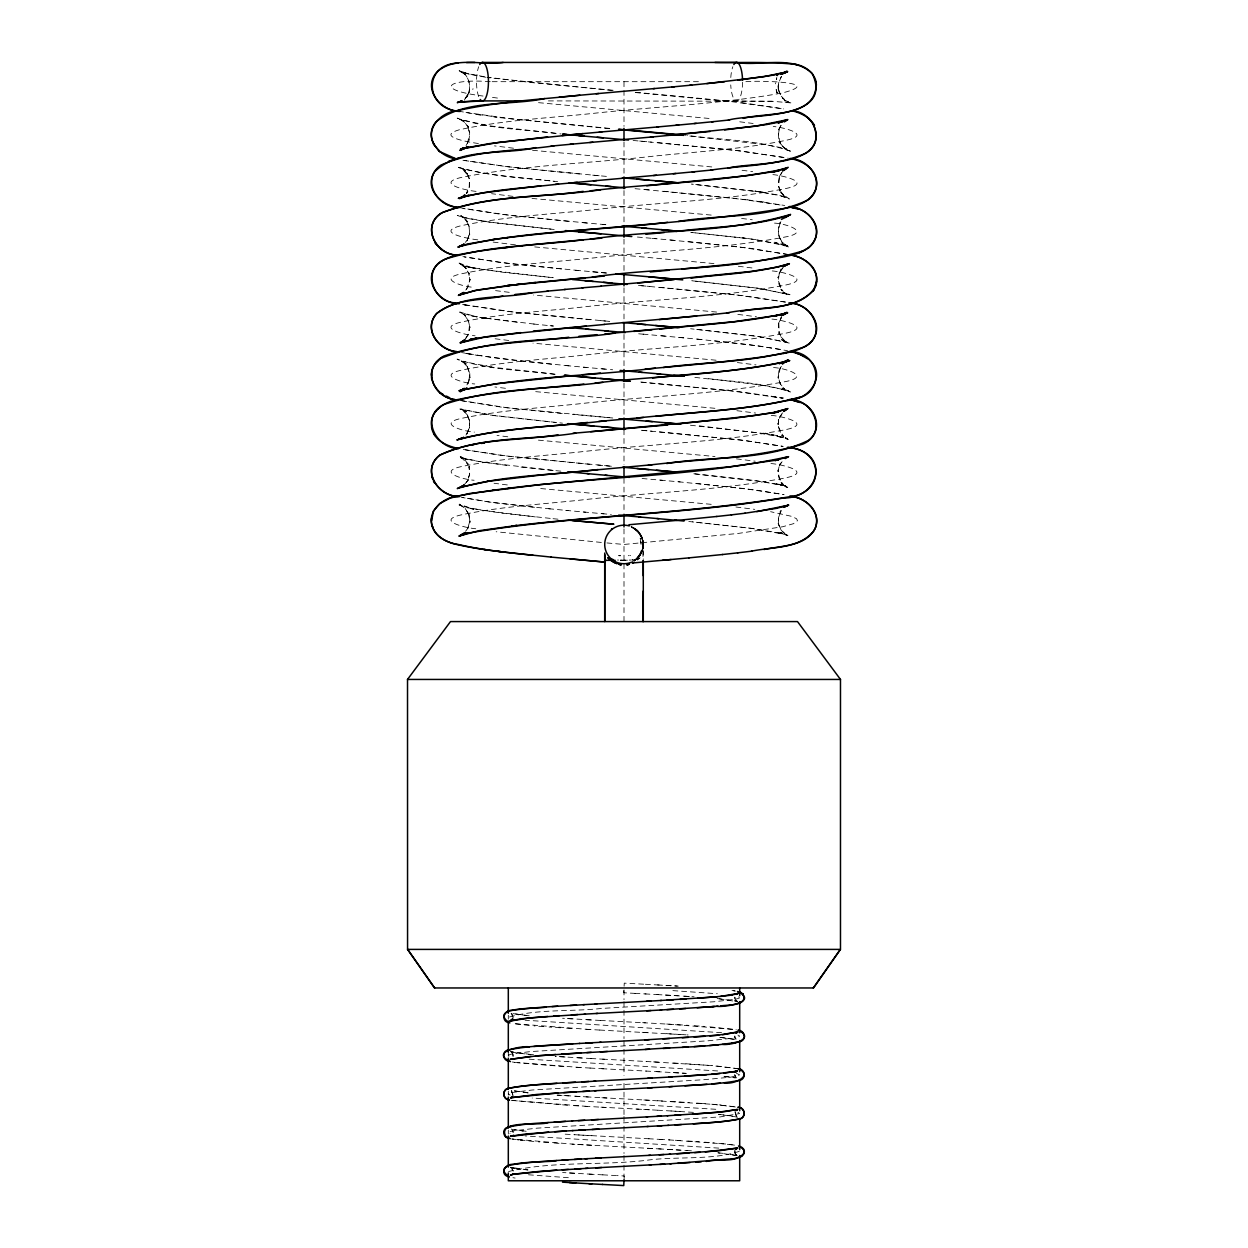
<?xml version="1.0" encoding="UTF-8"?>
<svg xmlns="http://www.w3.org/2000/svg" width="1248" height="1248" viewBox="0 0 1248 1248"><rect width="100%" height="100%" fill="white"/><g stroke="black" fill="none" stroke-linecap="round" stroke-linejoin="round"><path stroke-width="0.75" stroke-dasharray="5 3.75" d="M642.97 556.561L643.282 550.118M784.961 101.884L791.06 102.851L787.504 101.868L789.11 102.554L782.621 98.233L783.37 98.951L779.267 92.617L777.925 85.769L778.44 90.823L778.424 83.444L781.451 76.331M640.271 538.434L640.458 539.401A19.297 9.188 84.9 0 1 640.817 542.084L640.988 543.598A19.282 9.22 84.9 0 1 641.098 546.437L641.082 547.108M641.753 552.022L643.282 544.253M643.032 541.398L639.725 533.302L632.845 527.327A19.282 19.282 0 0 1 635.154 560.196C642.938 554.892 645.575 543.598 641.02 535.392M642.283 538.34L643.235 545.719A19.282 19.282 85.7 0 1 642.486 549.931M734.744 1036.246L736.102 1039.225C731.656 1037.26 743.652 1037.197 737.942 1035.091M734.978 1150.734L735.244 1153.87L737.599 1155.742L727.631 1153.87M775.492 83.85L775.523 82.898M734.869 1150.469L734.807 1152.902L736.694 1155.43L735.696 1154.884L737.428 1155.679L718.208 1152.871M623.86 990.6L623.75 992.768L637.884 993.533M624.094 986.216L624.25 983.143L646.604 984.344M624.125 1178.549L624.25 1175.975L617.152 1175.616M512.959 1095.338L511.243 1090.253L511.852 1090.814M643.25 545.563L642.782 540.181A19.297 19.282 85.5 0 0 642.424 538.777L642.252 538.247M636.558 529.776C642.19 533.692 646.136 547.388 640.13 555.11M512.975 1095.479L511.664 1090.705M639.522 556L641.94 551.522L643.266 543.738M643.157 546.624L642.97 547.966L642.923 540.774M643.204 546.187L642.829 548.636M643.11 547.076C643.048 548.34 643.64 538.715 641.597 536.578M642.954 547.966L641.924 537.342L636.792 529.932M735.072 1111.968L736.445 1116.664L718.224 1114.246M642.876 548.418C644.202 540.93 641.207 532.475 634.608 528.356L641.503 536.359M735.041 1111.656L736.492 1116.757L735.665 1116.196L737.334 1117.116L718.583 1114.277L720.19 1114.417M734.807 1075.121L735.992 1077.742M643.032 547.622L642.782 540.119L643.266 559.073M640.63 551.881L640.801 550.992M639.803 555.594L641.285 553.004L635.154 560.196C646.417 552.755 645.388 533.504 633.142 527.436M643.282 544.44L641.831 551.756L634.546 560.602M472.789 89.575L473.023 88.639M642.72 549.089L640.146 555.017L635.154 560.196L640.661 554.159M780.172 223.064L778.206 230.49L779.142 237.541L778.736 236.012L782.387 242.471L788.502 247.198L774.712 242.221L788.393 245.606L749.346 238.727L691.954 232.502M642.564 549.697L639.943 555.391M631.004 562.396L637.634 558.09L642.938 548.075M641.503 552.583L639.007 556.577L642.408 550.212M640.115 554.003L639.834 554.83M780.983 269.069L777.91 277.774L778.409 276.307L778.892 284.045L782.215 290.706L780.905 289.193L786.178 293.873L782.933 292.313L790.015 294.731L758.035 288.226L692.047 280.784M467.766 528.544L469.794 521.024L468.64 513.318L469.139 514.94L465.442 508.794L459.732 504.457L462.571 506.189L459.014 504.863L464.24 506.641L480.808 510.089L535.376 516.922M635.497 559.822C638.243 559.9 644.327 546.468 641.066 553.363L642.221 550.883L637.79 557.934M467.766 383.885L469.888 376.303L469.95 377.77L469.747 372.434L469.81 373.901L467.516 367.099L462.852 361.624L464.677 363.106L461.464 361.031L465.161 362.575L461.604 361.202L493.99 367.489L490.963 367.068L557.404 374.462M642.112 551.148L642.283 550.774M780.296 367.458L778.253 378.238L778.019 376.787L780.094 383.666L785.023 389.688L782.902 388.128L789.734 391.607L782.09 388.658L785.554 389.984L761.857 385.117L708.178 378.612M467.438 143.645L469.685 132.912L467.735 125.97L468.484 127.514L463.679 121.43L460.403 119.231L463.055 120.775L459.529 119.356L489.388 125.845L561.101 133.973M466.846 433.711L469.825 426.644L469.451 428.189L469.544 421.075L466.846 414.149L461.448 408.595L466.752 411.824L459.888 408.985L495.175 415.771L556.327 422.557M781.326 317.538L778.409 323.996L778.705 322.53L778.393 329.956L781.092 337.21L786.412 342.763L781.435 339.674L787.738 342.451L755.305 336.008L694.746 329.16M467.142 240.38L469.825 233.08L469.685 234.53L469.232 226.762L466.097 220.288L467.735 221.785L460.793 215.436L462.478 216.98L469.248 218.712L488.311 221.972L553.519 229.414M781.123 510.604L778.409 517.904L778.69 525.096L778.237 523.567L781.154 530.119L786.786 535.47L781.201 530.228L778.159 523.474L778.721 525.002L778.424 517.904L781.045 510.666L779.828 512.101M466.924 384.93L469.607 379.844L468.998 381.295L469.607 373.573L467.267 366.506L468.406 367.988L463.85 362.591L466.814 364.104L457.064 359.096C488.296 370.344 522.584 369.845 555.22 374.4M466.05 145.595L469.654 138.824L468.967 140.384L469.7 133.318L467.626 126.157L468.811 127.639L462.758 120.136L463.975 121.664L457.205 118.123C489.668 129.605 525.221 129.09 559.104 133.754M781.373 76.424L778.409 83.616L778.393 90.886M781.357 366.226L778.612 371.327L778.955 369.829L778.268 377.224L780.296 384.041L785.132 390.016L783.557 388.456L790.343 392.012C759.314 381.389 725.65 381.482 693.373 377.146M780.998 125.564L779.189 128.809L778.346 136.516L780.593 143.863L779.501 142.225L783.978 147.685L790.468 151.226C757.645 139.526 721.64 140.197 687.367 135.424M466.924 433.508L469.388 427.502L469.482 420.311L470.059 421.824L466.924 413.572L467.501 415.116L462.166 409.484L464.771 411.091L461.37 409.235L488.67 414.851L562.489 423.15M781.045 125.346L778.409 130.026L779.251 128.419L778.315 136.141L780.546 143.614L779.22 141.976L785.086 149.198L783.728 147.514L789.984 150.977L780.25 147.467L764.837 144.596L685.526 135.533M466.549 289.474L470.106 279.115L469.841 280.597L468.764 273.484L464.74 266.822L466.331 268.351L460.044 263.905L469.123 267.103L462.54 265.699L476.44 268.694L470.168 267.353L503.443 272.345L553.316 277.711M640.162 554.986L641.129 553.316M467.438 192.083L466.44 193.69L469.264 187.153L469.42 179.478L466.502 172.286L467.594 173.893L462.353 168.667L465.613 170.321L459.233 167.653C490.261 176.327 522.834 177.559 554.689 181.397M781.732 172.739L778.908 177.325L779.47 175.843L778.69 186.779L781.934 193.955L780.718 192.473L789.407 199.025L781.045 195.827L754.962 191.022L760.562 191.849L691.361 184.064M783.385 170.212L779.438 176.514L778.19 183.503L779.813 191.022L779.392 189.54L783.884 195.827L781.654 194.329L787.878 198.151L777.286 194.906L759.533 191.708L765.258 192.551L692.188 184.158M635.014 559.806L640.552 554.377M465.676 338.489L468.53 333.996L469.903 326.695L470.028 328.177L468.39 320.611L463.897 314.293L465.925 315.9L459.997 312.187L469.888 315.385L487.094 318.583L481.042 317.616L520.432 322.655M465.691 338.411L468.608 333.871L469.56 324.418L468.374 320.658L463.928 314.371L465.707 315.806L459.701 312.031L476.83 316.836L470.558 315.775L485.722 318.38L479.825 317.382L536.687 324.386M464.272 100.199L469.232 92.056L465.332 98.639M780.889 221.692L779.47 223.891L780.343 222.362C776.864 229.086 778.284 237.37 782.714 243.313L781.654 241.769L787.738 246.574L784.555 244.92L788.159 246.262L755.836 239.632M781.732 413.977L779.641 417.05L778.112 424.648L777.972 423.197L779.548 430.716L783.526 436.582L781.607 435.084L787.691 439.171L770.89 434.507L777.629 435.692L761.873 432.947L768.222 434.07L699.379 425.896M782.543 412.792L778.284 420.904L778.612 419.453L778.565 427.331L783.76 436.987L782.309 435.505L788.221 439.499L779.813 436.41L783.292 437.486L757.333 432.744L688.272 424.991M465.754 290.051L468.047 286.931L469.778 279.708L468.749 272.672L469.217 274.186L465.301 267.602L459.046 263.063L472.181 267.852L465.52 266.386L484.162 269.724L552.802 277.664M781.56 462.29L779.407 465.161L780.172 463.585C776.989 470.621 777.988 479.232 783.323 484.942L782.028 483.335L787.784 487.562L778.768 484.224L785.32 485.878L755.867 480.667L693.685 473.71M782.09 461.729L779.86 464.677L777.988 471.526L778.097 469.903L779.048 477.532L782.948 484.208L781.061 482.664L786.942 487.048L776.568 483.694L782.933 485.316L763.807 481.822L690.628 473.429M465.707 531.086L467.953 528.138L469.888 520.634L470.122 522.257L468.702 513.037L468.936 514.66L465.27 508.591L459.326 504.145L473.819 509.34L466.955 507.718L502.07 513.193L553.66 518.747M780.671 318.115L781.763 316.696L778.783 323.248L779.36 334.199L778.768 332.748L780.468 336.305L785.788 341.952L783.182 340.345L789.641 343.2L760.516 336.773L690.612 328.754M637.634 558.09L640.021 555.204M466.222 482.477L468.499 479.731L467.36 481.198L469.607 474.349L468.998 466.58L469.622 468.062L467.501 462.914L468.14 464.412L460.45 456.659L467.142 459.701L460.59 457.657L474.911 460.855L508.747 465.691M463.835 485.207L467.438 480.948L469.669 474.209L469.123 466.534L469.435 467.984L465.894 461.12L460.2 456.378L466.362 459.467L459.857 457.408L483.21 462.244L553.831 470.496M467.906 191.74L466.471 193.393L469.31 186.779L469.404 178.994L468.25 175.204L468.905 176.748L461.947 168.324L464.896 170.04L458.39 167.326C490.573 176.639 524.503 177.653 557.606 181.662M465.925 435.068L467.641 433.103M782.652 268.133L778.627 274.31L779.329 272.844L778.315 280.644L782.246 290.878L781.17 289.396L786.536 294.122L783.572 292.578L787.004 294.138L760.063 288.506L691.766 280.753M780.484 270.551L782.855 267.914M465.239 242.393L467.735 239.663L466.97 241.16L469.56 233.86L469.061 226.184L465.956 219.788L467.002 221.302L461.526 216.341L464.412 217.87L457.267 215.436L468.078 218.478L464.474 217.62L492.32 222.534L554.19 229.492M640.021 557.84L636.012 559.556L636.776 559.322M637.494 559.135L639.444 558.277L637.494 559.993L639.444 558.308L638.18 558.932M630.193 555.563L630.646 555.532M620.49 560.321L627.463 560.18L620.49 560.321L622.206 560.196L621.301 560.102M632.752 559.868L631.878 559.931L634.421 559.79M628.306 555.688L629.257 555.641M629.242 560.056L631.004 560.04M624 560.321L627.463 560.18M490.23 81.682C447.907 78.359 432.401 89.591 483.054 96.049M492.18 81.682L699.738 81.682M548.418 100.901L772.918 101.275M620.708 560.461L627.292 560.461M715.915 100.901L772.699 101.291L791.185 102.929L784.29 100.074L786.302 101.447L780.296 95.238L780.967 95.94L778.346 89.341M745.898 81.697C753.698 80.496 828.142 81.354 781.981 93.038C720.502 104.146 657.774 106.392 595.764 113.1C550.228 118.139 503.989 119.808 459.139 129.823C434.554 137.03 472.352 142.662 478.421 143.536M620.381 560.102L622.206 560.165M617.588 560.009L618.524 560.04M634.967 993.377L646.09 993.97M600.335 1020.443L645.419 1022.845M599.726 1030.052L688.1 1034.951M602.612 1059.146L646.714 1061.518M601.91 1068.709L646.417 1071.08M601.864 1097.741L649.849 1100.284M636.605 1109.066L649.724 1109.784M600.99 1107.163L638.96 1109.191M649.1 1138.784L571.958 1134.572M602.706 1174.836L618.883 1175.71M645.434 984.282L659.209 985.031M644.92 993.907L658.679 994.656M642.611 1022.689L688.459 1025.326M586.7 1019.694L601.38 1020.49M586.03 1029.304L600.787 1030.115M642.158 1032.314L649.132 1032.689M653.593 1061.892L660.379 1062.266M590.85 1058.507L604.578 1059.256M646.012 1061.471L711.079 1065.527L737.974 1068.725M645.7 1071.049L660.208 1071.829M589.976 1068.054L603.86 1068.803M586.108 1096.852L606.996 1098.006M643.874 1099.972L714.464 1104.433M643.687 1109.441L660.254 1110.361M584.984 1106.29L606.216 1107.46M648.352 1138.738L662.126 1139.502M661.159 1149.018L572.005 1144.135M647.572 1148.269L654.42 1148.644M589.181 1174.103L603.002 1174.867M657.524 984.937L678.304 986.123M656.994 994.562L694.091 996.793M590.647 1019.912L562.583 1018.259M590.008 1029.522L513.583 1023.625L529.714 1025.513M577.621 1057.758L592.457 1058.6M656.386 1071.626L686.322 1073.374M576.607 1067.29L591.646 1068.148M588.26 1096.992L557.513 1095.136M657.571 1100.72L664.248 1101.095M657.587 1110.205L683.686 1111.718M587.153 1106.399L511.976 1100.471M659.615 1139.362L669.817 1139.939M578.432 1134.947L591.848 1135.711M658.648 1148.862L687.554 1150.562M578.401 1144.51L591.692 1145.258M592.16 1174.274L562.598 1172.543M665.917 985.405L677.227 986.06M672.89 990.631L717.304 993.72M665.371 995.03L678.257 995.779M666.682 1024.015L733.543 1029.304M666.276 1033.64L686.01 1034.826M581.693 1057.992L555.173 1056.37M580.757 1067.539L513.973 1062.266M670.784 1101.469L689.224 1102.592M575.203 1096.243L581.646 1096.618M573.862 1105.65L580.429 1106.024M668.803 1139.876L725.665 1143.995M667.758 1149.392L680.425 1150.126M567.372 1018.555L573.628 1018.93M566.576 1028.165L572.879 1028.539M673.499 1063.015L679.801 1063.39M673.436 1072.594L685.916 1073.342M670.972 1110.97L696.524 1112.561M675.308 1140.251L681.642 1140.641M565.188 1134.167L574.798 1134.744M574.86 1144.307L511.68 1138.956M569.525 1172.964L575.905 1173.354M568.948 1095.869L557.06 1095.12M567.481 1105.26L511.212 1100.315M568.355 1177.706L526.422 1174.633M684.403 996.154L690.316 996.544M565.11 1057.009L555.376 1056.385M563.94 1066.541L517.343 1062.75M560.492 1027.79L549.073 1027.026M685.885 1063.764L712.421 1065.636M687.742 1141.015L699.223 1141.78M686.447 1150.5L692.219 1150.874M554.034 1143.012L559.79 1143.386M694.231 1025.7L704.98 1026.449M701.61 1103.435L694.902 1102.967L696.103 1103.06M548.543 1142.638L538.434 1141.889M700.331 1103.341L706.836 1103.825M543.754 1026.652L534.066 1025.903M704.543 1142.154L714.277 1142.918M709.894 1026.839L736.414 1029.85M711.75 1104.199L736.07 1106.867M715.79 1109.285L532.21 1098.037M613.174 90.277L530.26 82.446L487.562 77.22M635.747 92.29L725.369 100.776L783.697 108.904M612.128 90.48L486.954 77.532M635.248 92.524L728.723 101.4M609.274 128.357L512.117 118.919L466.019 112.445M609.726 128.684L493.974 117.047M633.11 140.478L651.456 142.116M592.706 175.157L609.133 176.623M635.045 188.698L649.662 189.992M602.269 224.39L605.857 224.702M637.385 237.042L656.136 238.711M606.762 273.047L575.032 270.192M592.644 271.799L605.982 272.984M638.461 285.449L649.787 286.447M600.506 320.611L609.71 321.422M638.664 333.793L646.308 334.464M601.739 368.831L612.643 369.767M640.754 382.013L738.286 391.498L783.682 398.05M641.519 382.231L731.344 390.905L782.636 398.221L768.269 395.725M612.768 418.002L507.234 407.768L456.674 399.859M641.441 430.264L652.049 431.215M597.683 465.036L613.751 466.456M601.817 513.646L611.286 514.488M606.934 542.942L624 544.456L738.317 533.426L782.746 526.734L793.369 523.723L797.503 520.712L796.552 518.716L791.731 516.376L770.593 511.696M712.967 1104.293L738.364 1107.35M719.425 1104.87L721.032 1105.01M533.848 1141.514L512.242 1139.05M639.662 141.04L734.729 150.275L786.49 157.794M599.149 175.75L506.392 166.608L464.162 160.462M644.717 189.556L737.256 198.604L783.572 205.483M582.785 222.643L605.592 224.671M652.205 238.368L674.123 240.349M641.082 285.667L735.836 294.84L786.334 302.25M608.899 321.344L515.861 312.39L462.415 304.434M643.079 334.136L665.246 336.164M583.565 367.208L605.233 369.112M609.18 417.69L572.536 414.383M642.08 430.326L740.002 439.92L782.356 446.238M609.508 466.081L509.168 456.331L462.166 449.374M642.096 478.499L662.329 480.308M583.612 512.008L603.954 513.833M601.333 542.443L496.158 531.757M533.582 1054.763L519.121 1053.281M657.446 142.631L740.376 150.93L788.19 158.168M663.827 191.256L750.001 200.148M586.903 223.002L512.273 215.639L462.899 208.51M659.771 287.336L743.309 295.698L785.585 302.063M590.507 319.706L507.78 311.454L464.038 304.808M661.284 335.774L683.904 337.88M565.828 365.57L586.888 367.474M659.396 431.87L744.978 440.513L783.276 446.441M589.898 464.334L502.726 455.582L461.9 449.264M660.41 480.137L680.176 481.946M565.796 510.37L585.655 512.195M717.101 998.54L737.833 1001.426L734.791 1000.584M529.23 1059.193L720.205 1071.112M718.77 1148.113L525.096 1135.93M579.54 173.987L510.931 167.138L462.961 160.274M670.426 240.006L738.863 246.901L787.051 254.249M578.698 270.535L509.59 263.578L464.396 256.948M716.804 1066.01L737.194 1068.569M690.737 232.393L745.134 238.212M568.292 221.302L500.464 214.25L458.671 207.511M678.865 337.381L701.563 339.565M550.181 325.697L553.675 326.04M568.948 365.82L517.265 360.656L473.616 354.744M678.35 481.775L743.714 488.514L783.151 494.458M560.882 471.167L520.9 467.095M688.787 521.492L751.998 528.434L781.061 533.27L777.582 532.444L787.94 535.61L780.078 532.366L787.004 534.784L751.062 528.294L692.297 521.836M548.699 508.732L568.027 510.572M553.036 518.7L558.34 519.215M718.645 1143.293L734.573 1145.149M527.998 1169.953L510.588 1167.239L513.162 1170.952M688.163 241.66L750.204 248.274L789.828 254.92M561.709 268.96L499.528 262.376L462.914 256.604M562.255 413.572L501.727 407.191L457.486 400.109M721.578 1032.689L525.096 1020.224M719.722 1037.338L735.821 1039.459M530.79 1054.513L510.479 1051.627L512.257 1052.36L511.15 1051.768L513.115 1054.201L513.131 1056.12M696.072 483.444L755.633 490.012L784.134 494.645M720.954 1037.462L736.601 1039.709M709.036 118.451L535.688 102.398M697.258 339.113L749.003 344.698L783.479 349.861M533.598 324.028L552.926 326.009M551.632 364.182L492.476 357.599L461.573 352.56M550.321 508.903L490.121 502.18L461.136 497.25M529.23 1015.794L511.134 1013.314L513.131 1017.619M717.818 1152.824L723.7 1153.417M524.02 1169.579L527.779 1169.953M711.766 166.936L531.913 150.228M711.22 215.093L531.383 198.37M535.688 391.654L715.541 408.361M538.418 440.138L715.01 456.518M711.22 504.332L537.872 488.28M719.16 998.728L737.474 1001.754L736.117 1000.958M528.154 1092.889L510.869 1090.284M713.934 263.578L534.066 246.854M716.617 312.062L533.52 295.012M716.087 360.22L532.99 343.153M526.781 1015.56L511.633 1013.438M714.589 340.844L758.815 345.93L787.519 350.704M534.487 507.312L491.899 502.414L462.571 497.562M527.92 1092.858L511.805 1090.565M526.157 1131.265L514.613 1129.768M515.486 244.858L491.166 241.847M724.807 1076.369L735.478 1077.96M513.521 148.216L494.473 145.876M513.037 196.373L491.572 193.69M723.996 1076.291L734.526 1077.726M736.882 410.701L755.602 413.041M736.414 458.858L755.196 461.198M735.93 507L754.775 509.356M738.317 266.245L754.369 268.258M737.849 314.402L756.428 316.742M509.215 292.328L493.225 290.332M737.365 362.56L756.007 364.9M508.732 340.486L492.804 338.473M739.736 121.805L753.106 123.474M507.796 436.784L497.016 435.443M507.328 484.942L494.052 483.272M742.061 170.29L752.684 171.616M741.593 218.431L752.263 219.773M505.471 388.3L494.894 386.958M521.742 1130.797L523.318 1130.984L513.256 1129.502M517.421 1139.814L519.043 1140.017M520.603 1140.204L522.194 1140.391M741.608 102.617L783.026 108.81M520.619 1169.189L515.018 1168.44L516.703 1168.736M497.453 98.062L489.965 97.063M747.302 199.789L784.742 205.468M760.999 201.614L764.01 202.004M742.42 237.853L758.846 240.022M729.55 1144.432L734.854 1145.196M477.703 114.379L497.11 117.094M732.03 990.506L734.729 990.928M485.675 77.267L469.669 74.272L459.124 70.684L465.551 74.771L463.897 72.961C470.012 79.279 471.682 89.56 466.736 97.079L468.53 93.678L465.145 98.405C472.009 91.572 470.387 79.622 463.975 73.039L465.551 74.771L458.905 70.59L469.326 74.178L465.754 73.289L485.69 76.955M480.605 115.175L460.184 111.431M477.75 239.834C469.934 239.07 433.867 232.471 460.793 225.794C505.58 216.294 551.585 214.25 597.012 209.414C660.145 202.176 724.308 200.85 786.77 188.339C812.916 182.458 781.825 175.313 772.902 174.626M516.469 1052.906L509.98 1051.409L512.46 1053.094L513.037 1056.354M512.351 1061.986L514.644 1062.36M470.356 354.167L464.069 353.09L479.528 355.742M771.264 415.381C781.669 416.083 814.117 423.821 785.195 429.764C716.867 442.775 646.854 444.132 577.918 452.166C539.635 456.097 501.056 458.562 463.273 466.206C435.677 471.292 462.29 479.575 474.131 480.262M770.936 463.538C780.952 464.24 814.289 471.822 785.429 477.922C717.226 490.963 647.338 492.336 578.526 500.323C539.651 504.348 500.432 506.719 462.119 514.691C434.554 520.541 465.925 528.06 475.738 528.746M512.273 1167.956L513.958 1168.237L510.354 1167.114L513.146 1170.998M476.065 191.35C466.612 190.663 434.398 183.3 461.885 177.31C524.784 164.908 589.321 163.535 652.86 156.234C697.46 151.554 742.56 149.354 786.552 140.197C812.776 134.441 782.496 127.156 773.23 126.485M771.935 319.082C781.388 319.784 813.602 327.148 786.115 333.122C718.333 346.336 648.773 347.521 580.351 355.54C541.102 359.564 501.524 362.014 462.805 369.907C435.162 375.305 463.772 383.276 474.77 383.963M772.262 270.941C782.075 271.612 813.446 279.131 785.881 284.981C717.974 298.132 648.289 299.333 579.743 307.382C540.181 311.516 500.214 313.794 461.23 322.093C435.084 327.99 466.175 335.119 475.098 335.806M733.309 990.694L735.509 991.068M512.928 1177.691L515.112 1178.065M773.557 367.567C786.973 368.285 812.276 377.114 783.51 381.95C715.463 394.462 645.902 396.178 577.309 404.024C539.152 407.94 500.682 410.389 463.039 418.064C435.412 423.29 463.039 431.434 474.443 432.104M774.509 223.111C787.223 223.813 811.715 232.409 784.243 237.167C721.469 249.023 657.244 250.801 593.892 257.899C550.009 262.47 505.658 264.763 462.337 273.608C436.02 278.756 462.727 286.666 473.491 287.321M462.587 304.434L468.686 305.776M736.382 1073.264L739.674 1074.871L730.891 1077.149L704.012 1079.692L532.21 1090.003L511.618 1092.546L508.326 1093.888L510.058 1095.089M737.942 1112.233L739.58 1113.559L720.205 1116.913L537.014 1128.161L512.242 1130.969L508.42 1132.31L510.058 1133.652M631.613 527.155L638.68 531.96M738.707 996.793L739.456 998.01L735.758 999.211L714.23 1001.754L601.427 1008.446C571.241 1011.847 536.5 1008.774 508.544 1017.292M632.003 527.124L637.993 531.133L632.408 527.389M631.207 526.578L637.775 530.946L642.954 540.946M634.733 528.45L631.098 526.531L639.725 533.302L642.736 539.885M508.997 1056.12L508.544 1055.044L512.242 1053.842L530.696 1051.565L707.569 1040.848L734.339 1038.04L734.885 1035.98M737.584 1117.225L736.445 1116.664M512.257 1129.627L512.834 1130.797L511.399 1128.941M632.939 527.686L637.697 530.821L641.971 537.42M739.253 1151.327C712.951 1160.453 675.496 1156.132 646.573 1160.297C602.082 1165.694 551.054 1160.843 508.544 1171.544M634.608 528.356L636.106 529.448M637.447 530.634L639.725 533.302M736.242 1077.929L734.698 1074.528M512.21 1014.14L513.1 1017.572M777.192 93.179L776.677 91.198M776.506 91.182L776.069 89.544M776.568 90.589L776.428 89.575M734.854 997.339L735.041 999.133L734.869 997.074M624 81.682L624 126.391M624 141.96L624 176.951M624 190.57L624 223.626M624 239.179L624 272.236M624 287.789L624 318.895M624 334.448L624 367.505M624 383.074L624 416.13M624 429.733L624 464.74M624 478.343L624 513.349M624 528.902L624 621.582M624 989.914L624 999.648M624 1001.598L624 1038.601M624 1040.551L624 1075.604M624 1083.404L624 1114.558M624 1116.508L624 1124.308M624 1126.242L624 1153.511M624 1155.461L624 1163.261M624 1165.211L624 1176.895M508.31 1015.232L508.31 1019.117M508.31 1052.236L508.31 1056.136M508.31 1091.189L508.31 1095.089M508.31 1130.142L508.31 1134.042M478.702 96.611A19.282 5.959 -90 0 1 478.717 66.721M742.56 82.243A19.282 5.959 90 0 1 737.022 100.916A19.282 5.959 90 0 1 730.735 84.911M730.782 77.501A19.282 5.959 90 0 1 732.841 66.721M639.678 533.224A19.282 19.25 84.9 0 1 643.25 543.395M640.177 538.075A19.266 9.516 84.9 0 1 640.318 538.746M640.895 542.521A19.282 8.892 84.9 0 1 641.035 544.44M640.786 541.632A19.297 8.892 84.9 0 1 640.864 542.303M776.599 78.64L776.49 79.591L776.771 77.688L776.599 78.64M639.116 556.39L638.399 557.497L639.116 556.39M619.57 555.688L618.618 555.656L620.537 555.734L619.57 555.688M514.55 1168.362L512.834 1168.066L514.55 1168.362M736.679 1001.099L734.916 1000.6L736.757 1001.192M735.961 1000.537L735.244 999.991L737.474 1001.754L735.041 998.837L735.946 1000.49M777.067 92.851L776.849 91.993A19.375 10.577 -85.4 0 0 777.036 92.555L777.067 92.789M513.115 1132.31L512.6 1130.438L513.115 1132.31"/><path stroke-width="1.5" d="M604.734 553.036L604.718 621.582L604.718 554.658M706.384 1161.467C717.99 1158.128 736.819 1163.807 744.245 1152.668M744.307 1151.42L742.435 1147.692L739.643 1146.304M642.97 621.582L643.282 591.022M432.229 428.782C427.175 412.698 444.241 401.513 458.125 399.485C499.512 390.796 541.897 388.409 583.892 384.072M482.071 62.431L736.195 62.431C760.297 66.643 792.371 54.678 812.261 73.492C834.272 120.604 752.014 113.459 728.364 120.073M726.539 313.076C754.759 306.446 791.076 312.749 813.244 290.768C824.554 274.17 806.738 256.074 789.828 254.92M670.02 1163.807L734.339 1158.628L741.983 1156.334L744.245 1153.292L744.323 1150.812M624.062 1179.469L623.75 1185.584L602.347 1184.43M605.03 556.156L604.734 560.461L606.076 560.461M737.942 1107.241C746.039 1107.397 746.132 1119.16 738.005 1119.284C723.294 1122.233 708.209 1122.576 693.311 1123.824M548.215 1122.498C540.4 1126.273 495.69 1119.082 506.095 1137.037M533.114 555.313C506.891 552.271 480.386 550.15 454.646 543.988C445.942 541.601 436.753 537.217 433.056 528.419C425.552 512.008 442.65 497.468 457.938 495.986C567.169 475.784 680.066 480.137 788.58 456.659L785.273 458.562M457.486 400.109C438.875 399.407 421.746 375.632 437.736 361.062M431.699 520.666L433.321 511.165L439.748 503.537L450.278 498.046L469.342 493.537L540.914 484.536L729.799 466.799L778.549 459.81L775.055 460.559L786.802 457.127M777.239 75.598L777.754 74.022M742.794 993.876C748.878 1006.262 727.771 1004.609 720.658 1005.919M737.459 991.489C759.439 1002.035 724.09 1007.432 716.633 1006.294M740.953 311.438C764.806 305.62 798.018 310.924 813.992 288.834M815.974 283.421C819.858 267.992 804.196 256.994 790.624 255.091M509.933 1022.876C500.214 1022.128 503.521 1009.398 512.148 1010.396C536.063 1006.918 560.29 1006.278 584.376 1004.624M744.26 1153.23L743.839 1149.33L738.504 1145.945M813.4 290.644L816.582 281.596M777.317 75.145L777.754 74.038L777.223 75.364M813.244 290.768L814.086 288.974M814.882 287.274L815.74 285.464M813.353 987.964L840.325 949.4M840.434 949.4L813.446 987.964L434.554 987.964L407.566 949.4L407.519 679.442L450.497 621.582L797.503 621.582L840.481 679.442L840.481 949.4L407.519 949.4M434.71 412.542L436.348 410.686M437.315 409.562L438.922 407.737M512.741 1018.883L509.777 1021.129L529.604 1017.9L585.452 1014.094M512.585 1019.054L510.198 1020.88L521.149 1018.789L547.654 1016.434M808.236 248.024C826.238 234.421 811.933 208.354 792.184 207.62M462.634 486.626L464.116 485.113L457.267 488.576C502.632 474.755 551.288 475.488 598.135 469.529M681.611 269.084C715.65 265.715 749.83 262.891 783.557 256.932C794.383 254.608 807.706 252.034 813.68 241.582C824.086 224.78 805.912 207.527 789.329 206.513M782.465 364.166L785.273 361.374M464.802 194.672L462.166 197.278L465.332 195.624L458.312 198.385C490.885 189.244 525.096 188.152 558.527 184.08M441.199 358.207C495.674 336.617 557.887 341.921 615.28 333.044M461.791 342.451L464.724 339.924M463.445 534.05L465.442 532.366M435.692 362.825L443.18 356.491M464.272 388.268L460.138 391.747L465.504 388.674L458.89 390.811C523.271 376.272 590.039 376.022 655.372 368.207M463.32 388.892L460.606 391.154L467.173 388.128L460.387 390.281L496.252 383.76L572.192 375.648M706.82 83.6L763.776 76.721L787.675 71.713L781.217 74.225L787.004 71.027M784.446 121.758L787.192 119.543L778.128 122.975L785.054 120.962L766.631 124.55L724.636 129.948M611.894 528.918L611.442 529.308A19.313 17.55 -85.2 0 1 612.05 528.778M784.727 121.555L787.862 119.621L756.179 126.126L670.145 135.33M463.039 147.997L460.013 150.4L467.407 147.186L460.59 149.042L499.106 142.319L582.925 133.598M785.273 362.138L788.268 359.752L781.622 362.95L788.159 361.109C743.683 371.28 697.772 373.09 652.532 377.957M462.259 245.653L464.256 244.124L457.844 247.151L467.376 244.031L495.456 239.179M783.214 315.214L786.692 312.827L774.93 315.994L778.331 315.214L734.323 321.656L604.874 333.965M463.944 292.438L459.42 294.84L477.532 290.004L511.883 285.074L507.062 285.62L604.344 276.011M735.618 1072.032L737.069 1070.971L736.18 1071.346M786.911 312.265L780.718 315.37L787.706 312.858C745.82 322.733 702.499 324.418 659.833 329.082M464.896 339.55L460.231 342.826L483.21 337.459L520.525 332.608M783.526 170.633L788.237 167.326L772.418 172.099L779.173 170.789L746.273 175.796L646.76 185.796M783.588 411.466L787.972 408.548L771.779 413.244L778.518 411.965L733.091 418.408L590.663 431.683M784.415 410.842L787.363 408.876L773.432 412.526L753.262 415.709L679.973 423.68M461.261 439.046L463.694 437.44L458.858 439.187C500.9 428.501 544.705 427.3 587.668 422.417M463.928 485.222L460.138 487.219L490.152 480.917M785.226 265.294L782.855 266.822L789.422 263.624C757.63 273.328 723.84 273.967 691.033 278.117M783.572 362.965L786.786 360.89L779.392 363.542M736.102 1033.094L737.74 1032.049L722.639 1034.748M785.554 168.652L783.151 170.165L786.521 168.23L782.106 169.837L785.694 168.683C721.469 182.239 655.262 183.222 590.21 190.819M736.226 1032.985L737.864 1031.956L718.13 1035.185L644.888 1039.912M463.538 148.091L460.262 150.119L468.499 146.936L461.947 148.668L489.169 143.66L547.591 136.937M736.663 1071.158L737.599 1070.597M463.944 533.255L459.42 535.938L479.107 530.696L516.781 525.47L511.852 526.063C603.985 514.987 697.133 512.273 788.705 496.891C826.02 493.444 824.148 449.358 787.41 447.346M463.57 533.458L458.968 536.172L469.498 532.662L466.019 533.489C570.882 515.299 678.116 515.564 783.104 498.061C821.34 498.202 830.123 451.152 788.034 447.502M463.304 292.547L458.375 295.417L474.427 290.612L520.572 284.092M785.07 217.604L789.906 214.937C753.355 226.886 713.872 226.496 675.964 231.488M592.207 277.103C661.69 266.9 734.885 271.05 802.542 251.051M462.556 341.531L460.262 342.779L476.892 338.068L470.137 339.394L490.885 336.071L586.279 326.118M781.435 219.43L790.608 214.422C726.086 233.392 656.323 229.46 590.101 239.179M799.344 252.798L808.829 247.619M736.164 994.438L737.88 993.517L732.077 994.999M462.868 196.794L459.482 198.604L468.842 195.25L465.301 196.279L483.319 192.816L540.743 185.843M634.421 562.099L632.752 562.973M736.273 994.36L737.974 993.47L720.673 996.403M462.228 100.792L457.298 102.679L461.464 101.322L458.094 102.055L475.426 100.916L525.564 100.916M784.072 266.214L788.814 263.858L777.91 267.041L751.452 271.393L637.978 282.984M463.804 244.327L459.092 246.574C527.171 230.178 598.338 231.005 667.586 222.316M510.541 1175.086L514.254 1173.978L510.853 1174.914M535.907 147.607C504.426 155.017 459.061 147.342 434.491 171.881C423.446 189.15 442.276 206.404 459.17 207.62M783.744 507.281L788.72 505.097L776.459 508.357L744.76 513.271M794.196 398.72C824.959 395.257 822.073 353.48 791.388 351.577M783.572 507.296L788.393 505.222L756.803 511.649M785.148 72.571L781.014 74.256L787.379 71.807L772.98 75.176L737.724 80.231M463.694 437.44L456.846 439.998C505.424 426.816 556.592 426.707 606.372 420.748M512.678 1097.039L510.9 1097.663L557.809 1092.936M512.21 1097.195L510.385 1097.819L536.905 1094.434L596.201 1090.69M510.338 1059.334L531.055 1056.354M645.154 369.112C684.762 365.477 724.448 362.201 763.854 356.725C779.22 353.668 796.505 353.324 809.453 343.481C827.143 327.475 809.063 303.124 788.954 302.827M461.464 101.322L458.437 102.18L482.882 100.916M448.796 161.132L452.478 160.072M454.802 159.385L458.344 158.356M510.385 1059.318L536.89 1055.839L591.162 1052.36M636.745 418.049C689.036 412.277 742.279 411.013 793.634 398.876M779.158 363.62L789.797 360.578C726.008 375.024 659.864 375.367 595.109 383.058M787.738 400.561L800.327 396.958M565.516 1121.359C546.343 1123.028 526.781 1122.857 507.952 1127.194C501.649 1128.613 502.85 1137.802 509.044 1138.363M512.273 1135.805L510.432 1136.304L548.652 1132.123M508.139 1127.116L509.683 1126.741M509.995 1126.648L511.508 1126.258M512.382 1135.774L513.864 1135.415L510.51 1136.257L525.736 1133.995L565.968 1130.984M734.854 1071.72L736.71 1071.268L723.793 1073.155M783.292 353.434L786.708 352.654M790.39 351.78L793.962 350.969M734.744 1071.736L736.585 1071.314L712.343 1074.216L668.741 1077.118M722.358 1044.358C730.127 1045.606 756.444 1039.147 738.332 1030.271M575.702 433.181C530.774 440.279 481.447 435.817 439.546 455.333C420.42 470.636 438.469 496.751 459.233 496.72M627.026 564.658L629.242 564.205L626.59 564.72M731.765 1043.234L733.574 1042.954M734.12 1042.86L735.961 1042.564M470.792 445.13L474.131 444.6M481.307 443.461L484.427 442.993M763.948 549.526C781.451 545.657 806.707 546.499 815.552 527.498C821.246 510.931 805.147 497.375 789.906 495.94M487.048 481.4L542.053 474.926L652.096 464.74M503.178 62.462C482.508 65.723 455.458 55.973 437.642 71.37C421.34 87.703 440.341 111.602 460.184 111.431M751.468 551.195C772.325 546.686 799.328 549.182 813.946 530.759C822.978 515.081 808.064 498.576 792.355 496.642M502.85 296.057C480.886 300.862 454.678 298.35 436.566 313.654C422.978 329.004 438.672 350.438 456.596 351.53M492.508 239.554L507.858 237.572M729.596 995.374L714.324 996.996M743.278 118.373C766.709 111.93 818.204 118.763 816.13 81.822C813.821 72.306 804.882 65.801 795.475 64.381C768.752 61.448 741.764 62.868 714.948 62.462M601.801 238.134C560.056 241.972 518.248 245.45 476.736 251.472C463.476 254.046 448.531 254.81 437.83 264.046C421.34 280.129 439.499 304.294 459.42 303.763M458.016 63.102C422.323 63.976 424.351 110.198 460.387 111.29M492.227 490.402L497.796 489.715M507.437 488.545L512.351 487.937M731.297 514.878L745.181 513.209M737.537 552.864L751.904 551.148M505.206 237.916C596.513 226.762 688.756 223.626 779.641 209.18C794.789 207.152 815.927 202.004 816.738 183.206C816.582 168.823 802.636 160.571 789.906 158.512M727.646 168.355C750.173 161.476 832.79 168.901 812.916 123.412M502.679 247.993L507.499 247.447M517.795 246.277L522.007 245.794M716.57 516.5L731.702 514.831M722.342 554.549L737.974 552.817M724.121 1082.78C732.436 1085.058 753.964 1076.26 738.894 1068.943M516.188 284.56L535.704 282.454M515.05 294.466L548.309 291.143M532.069 292.781C500.9 299.114 463.538 293.717 436.722 313.435C421.84 330.158 440.216 351.796 459.092 352.045M724.448 81.744L689.707 85.301M711.641 121.836L729.659 119.933M710.533 170.149C742.123 165.22 775.96 166.296 805.662 153.317C826.457 141.445 813.634 112.024 792.246 110.791M710.97 314.714L729.518 312.655M544.768 98.53C510.791 105.986 463.897 98.982 435.724 122.117C423.025 137.998 439.826 157.825 457.127 158.917M716.96 516.454L683.966 519.745M722.748 554.502L688.787 557.887M531.944 282.859L585.359 277.727M533.348 331.079L604.562 324.464M694.153 123.552L713.466 121.649M554.065 145.829C516.485 151.492 476.221 149.432 440.918 165.11C421.465 178.386 435.77 206.263 456.768 207.09M710.065 131.492L650.333 137.124M692.312 171.943L712.858 169.9M713.575 314.34L659.256 319.613M557.996 434.834C518.981 441.106 476.596 437.798 440.17 454.896C420.638 469.42 437.455 496.002 458.047 496.439M546.983 291.143L565.375 289.505M568.807 337.241C527.358 342.498 484.411 342.389 444.491 355.836C421.933 366.46 431.699 397.332 454.802 399.422M559.229 97.126L598.806 93.506M671.752 86.986L691.72 85.098M562.099 135.533L601.957 131.882M675.87 125.284L696.212 123.365M551.054 146.11L573.144 144.035M555.407 184.392L577.247 182.333M673.218 173.737L694.855 171.694M678.382 221.426C721.219 214.391 768.284 218.774 808.205 199.852C827.096 185.437 810.872 158.792 790.218 158.636M696.634 316.025L604.094 324.386M684.278 519.714L628.898 524.753M662.47 560.321L689.114 557.856M529.417 1046.869C521.633 1045.543 489.278 1051.83 510.494 1061.611M579.93 95.207C539.042 99.59 497.64 101.603 457.439 110.682C441.012 111.665 423.836 129.698 434.756 145.564M583.222 191.35C536.266 198.214 486.205 195.234 441.589 212.924C421.356 225.03 434.819 253.703 455.536 254.92M583.471 239.788C537.716 245.653 490.136 245.092 445.91 258.944C421.543 267.743 431.948 302.406 455.629 302.89M564.299 289.489L583.097 287.867M663.421 367.474C710.486 361.234 759.658 362.622 804.866 346.71C827.346 334.854 813.025 304.06 790.967 303.264M666.697 463.554C713.045 455.754 765.211 461.261 808.174 440.528C824.616 429.359 814.663 403.837 796.505 401.404M720.034 1073.53L711.438 1074.294M720.361 1083.155L711.766 1083.919M653.188 88.67L674.497 86.736M656.994 127L678.662 125.018M570.04 144.316L592.862 142.241M574.08 182.629L596.653 180.57M653.5 175.531L675.948 173.472M600.647 189.79C548.371 197.449 492.96 194.173 442.868 212.332C420.326 224.936 434.912 254.483 457.47 255.325M645.887 234.218L664.217 232.565M650.208 271.939L669.318 270.223M582.254 287.82L601.302 286.229M674.326 279.583L600.85 286.151M578.916 336.305L596.965 334.667M582.41 374.712L600.397 373.09M602.815 382.372C549.853 389.438 494.489 387.426 443.43 404.633C419.78 416.972 435.895 448.453 458.656 448.578C446.909 446.113 433.477 440.404 431.512 426.894M655.73 416.364C701.189 411.481 747.287 409.656 791.965 399.407C810.545 398.44 825.973 374.696 809.765 360.391M573.004 433.29L667.618 424.96M648.274 465.208C699.8 458.671 753.137 459.092 803.119 444.007C828.204 433.04 813.29 398.564 789.095 399.532M671.143 559.525L632.268 563.004M596.107 93.74L654.748 88.53M599.227 132.132L658.585 126.859M589.727 142.506L653.344 136.859M593.486 180.866L656.417 175.25M633.672 331.422L651.908 329.8M598.759 421.418L643.469 417.456M697.195 1007.791L713.622 1006.543M718.723 1035.138L709.831 1035.887M718.458 1044.732L709.613 1045.481M717.226 996.731L697.601 998.244M712.249 1006.668L718.068 1006.169M715.728 996.871L660.286 1000.522M715.135 1006.434L660.301 1010.038M533.785 1046.479L572.723 1043.827M535.361 1055.98L555.734 1054.482M705.245 1151.904L737.256 1148.16L735.665 1149.314L737.849 1147.957L718.489 1150.796L669.193 1154.228M545.984 1007.011C540.665 1009.148 488.171 1005.888 508.591 1022.424M706.649 1074.668L684.512 1076.166M706.961 1084.294L684.871 1085.791M704.886 1036.261L694.106 1037.026M704.714 1045.855L693.997 1046.604M694.668 1152.653L700.097 1152.278M695.698 1162.216L701.189 1161.841M556.951 1083.342C541.024 1084.73 524.831 1084.855 509.153 1088.256C501.743 1088.864 502.289 1099.519 509.512 1099.94M692.531 1114.214L724.87 1111.594L737.131 1109.488L735.727 1110.611L737.833 1109.456L717.491 1112.327L667.181 1115.759M556.53 1160.515C554.096 1162.98 483.928 1159.064 509.434 1177.02M556.733 1170.125L512.538 1174.306L540.415 1171.279L587.87 1168.268M552.022 1006.59L557.794 1006.216M553.613 1016.028L559.291 1015.654M554.174 1122.092L572.598 1120.938M554.689 1131.718L573.097 1130.563M688.958 1153.027L676.837 1153.776M689.941 1162.606L677.726 1163.354M679.895 999.383L686.041 999.008M679.692 1008.914L685.76 1008.54M682.266 1037.774L688.319 1037.4M561.475 1054.108L580.835 1052.938M682.25 1047.368L688.241 1046.978M562.895 1082.968L575.453 1082.203M563.722 1092.562L576.186 1091.813M561.99 1160.156L568.09 1159.782M562.208 1169.782L568.324 1169.407M674.404 1115.338L680.675 1114.963M675.09 1124.963L681.377 1124.588M570.071 1005.451L576.514 1005.077M666.994 1000.147L673.53 999.773M571.366 1014.905L577.715 1014.53M666.931 1009.663L673.405 1009.289M579.836 1043.422C556.046 1045.372 531.851 1045.138 508.388 1049.896C502.07 1050.91 502.304 1060.316 508.654 1061.096M669.068 1086.743C692.266 1084.933 715.759 1084.855 738.676 1080.518C746.522 1079.972 745.586 1068.709 737.974 1068.725M571.756 1120.985L647.681 1116.851M572.208 1130.61L648.258 1126.46M667.789 1125.384C691.439 1123.496 715.432 1123.59 738.769 1119.05C746.304 1118.536 745.711 1107.616 738.364 1107.35M574.408 1159.408L580.897 1159.033M574.657 1169.017L581.178 1168.643M579.228 1043.453L601.037 1042.252M662.906 1038.913L669.536 1038.539M663.047 1048.492L669.63 1048.117M582.005 1081.829L588.728 1081.454M672.001 1076.93L647.618 1078.288M582.707 1091.438L589.399 1091.064M672.36 1086.556L648.024 1087.913M578.198 1120.61L584.797 1120.236M656.916 1116.336L667.945 1115.712M578.635 1130.236L585.25 1129.861M657.493 1125.961L668.6 1125.337M587.558 1158.659C562.786 1160.312 537.888 1160.999 513.287 1164.509C505.518 1162.996 499.122 1174.056 508.373 1176.739M659.131 1154.79L670.472 1154.15M659.88 1164.384L671.299 1163.729M583.144 1004.702L596.825 1003.938M646.48 1001.286L661.612 1000.444M584.236 1014.156L597.714 1013.407M646.682 1010.786L661.627 1009.975M585.905 1043.078L592.722 1042.688M586.825 1052.61L649.49 1049.24M645.185 1049.459C676.79 1046.9 708.926 1047.509 740.158 1041.581C747.022 1039.756 744.588 1030.208 738.114 1030.224M595.577 1081.08C566.92 1083.202 537.935 1083.217 509.574 1088.116C502.117 1088.474 501.914 1099.254 509.324 1099.878M591.552 1119.862L598.416 1119.487M646.417 1116.913L661.331 1116.102M592.004 1129.487L598.884 1129.112M646.963 1126.538L661.955 1125.712M585.094 1158.799L601.24 1157.91M648.742 1155.367L663.92 1154.525M585.406 1168.409L601.63 1167.52M649.412 1164.961L664.7 1164.119M595.14 1004.032L650.816 1001.052M596.045 1013.501L650.972 1010.552M599.664 1042.314L649.225 1039.662M600.428 1051.861L607.37 1051.487M593.908 1081.174L651.908 1078.054M594.578 1090.768L652.314 1087.679M595.405 1158.222L650.395 1155.274M595.748 1167.832L651.082 1164.868M466.518 62.587L474.895 62.431M604.718 560.321L615.139 560.321M407.519 679.442L840.481 679.442M588.916 1183.697L602.659 1184.461M591.88 1183.868L562.489 1182.152M569.384 1182.574L575.734 1182.948M618.571 129.184L683.608 135.065M619.18 129.527L683.748 135.361M597.106 137.28L628.524 140.057M622.393 177.793L648.944 180.149M606.029 186.124L625.373 187.84M621.972 226.138L646.682 228.322M631.816 236.558L578.542 231.785M615.966 273.858L670.691 278.756M603.424 282.344L627.136 284.435M622.612 322.561L645.856 324.62M604.5 330.72L625.248 332.592M620.053 370.422L642.268 372.388M600.413 378.44L629.616 381.03M630.334 381.233L564.876 375.196M619.024 418.704L652.314 421.668M601.458 426.722L625.498 428.86M622.69 467.251L648.976 469.591M605.202 475.223L629.382 477.376M618.634 515.128L640.645 517.078M578.62 135.611L603.283 137.826M636.745 179.072L678.382 182.832M611.13 186.576L570.18 182.863M641.644 227.869L679.162 231.286M601.021 233.828L565.422 230.568M648.757 276.775L682.765 279.895M584.891 280.675L611.988 283.093M637.369 323.872L678.085 327.569M585.842 329.051L608.041 331.079M639.194 372.154L660.535 374.041M646.324 420.982L680.706 424.273M613.08 427.752L567.902 423.665L593.767 426.036M636.964 468.515L675.808 472.04M587.044 473.6L607.308 475.41M638.664 516.906L658.772 518.7M655.091 180.71L677.851 182.801M591.006 184.782L569.182 182.77M661.019 229.616L677.992 231.176M572.255 279.505L593.237 281.424M655.59 325.494L679.302 327.678M569.478 327.538L589.134 329.378M656.807 373.729L684.154 376.225M595.093 378.113L564.392 375.274M664.56 422.62L680.534 424.102M656.417 470.246L675.433 471.994M569.291 471.962L589.025 473.772M656.9 518.544L676.463 520.322M572.504 520.556L613.876 524.207L568.963 520.213M570.024 558.886L605.358 562.13L550.805 557.06M562.848 134.129L584.376 136.126M673.78 375.289L684.419 376.288M567.918 471.838L571.444 472.165M674.731 520.166L684.06 521.056M562.879 134.113L566.654 134.488M551.257 557.123C520.213 553.66 488.842 551.6 458.359 544.487C445.052 542.864 430.388 533.816 431.402 518.653M484.115 549.479L487.172 549.884M498.092 551.335L500.854 551.694M729.893 995.062L731.827 995.327M795.662 64.428L797.862 64.912M790.468 207.199L797.597 208.962M510.292 1138.675L505.424 1136.647M790.795 351.484L799.094 354.089M738.629 991.817L740.345 992.285M791.762 110.682C800.748 112.866 809.718 117.078 814.523 125.408M800.093 402.511L790.936 399.703L794.43 400.78M455.395 158.543L439.608 151.554L433.337 143.77M739.222 991.973L741.265 992.675M800.03 354.479L809.297 359.736M795.616 352.763L803.587 355.836M439.624 392.605L443.024 394.337M446.41 396.1L449.686 397.784M611.676 560.898L613.267 561.928L610.225 559.775L611.676 560.882L610.943 560.336M742.622 993.798L743.371 994.391L741.109 992.597M435.162 243.298L437.112 245.076M440.466 248.149L442.369 249.881M808.408 117.874L809.968 119.824M438.204 149.791L439.608 151.554M407.675 949.4L434.647 987.964M431.964 477.22L432.728 479.029M433.446 480.886L434.21 482.695M434.07 433.633L434.788 435.49M432.588 526.266L432.884 528.263M816.052 81.728L816.41 85.207M431.449 373.636L431.543 375.461M431.59 377.504L431.668 379.33M643.266 560.461L643.282 575.749M739.69 987.964L739.69 995.748M739.69 1001.598L739.69 1032.751M739.69 1040.551L739.69 1071.72M739.69 1079.504L739.69 1110.673M739.69 1118.458L739.69 1149.626M739.69 1155.461L739.69 1180.78L508.31 1180.78L508.31 1172.995M643.282 560.321L643.282 621.582M624 128.341L624 140.01M624 176.951L624 188.62M624 225.56L624 237.229M624 274.17L624 285.839M624 322.795L624 332.514M624 369.455L624 381.124M624 418.064L624 429.733M624 466.674L624 476.408M624 515.284L624 526.952M508.31 987.964L508.31 1013.282M508.31 1021.067L508.31 1052.236M508.31 1058.086L508.31 1089.239M508.31 1097.039L508.31 1128.192M508.31 1135.992L508.31 1167.145M631.098 562.38A19.282 19.282 0 0 1 604.734 545.407A19.282 19.282 0 0 1 629.304 525.923M479.747 64.537A19.282 5.959 -90 0 1 488.436 80.917A19.282 5.959 -90 0 1 480.168 99.45M733.871 64.537A19.282 5.959 90 0 1 742.544 80.356M736.944 1109.706L735.259 1110.236L736.944 1109.706M629.242 564.205L627.463 564.595L629.242 564.205M613.267 559.666L611.676 559.447L613.267 559.666M621.301 564.704L618.524 564.143L621.301 564.704M620.381 564.548L618.524 564.143L620.381 564.564M616.668 563.55L614.094 562.38L616.668 563.55M608.618 558.324L607.776 557.669L610.225 559.728L608.618 558.324M605.904 551.164L605.904 551.164"/></g></svg>
